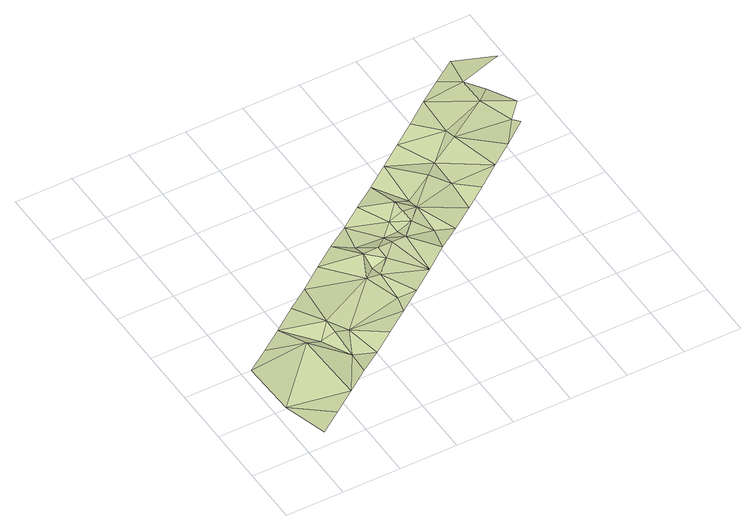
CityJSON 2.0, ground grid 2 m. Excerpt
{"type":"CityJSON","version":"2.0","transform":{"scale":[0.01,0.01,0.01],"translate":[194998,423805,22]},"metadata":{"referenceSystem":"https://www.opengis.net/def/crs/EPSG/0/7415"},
"CityObjects":{
"landuse1":{"type":"LandUse","attributes":{"3df_class":"Terrain","bgt_fysiekvoorkomen":"erf","bgt_status":"bestaand","identificatienamespace":"NL.IMGeo","onbegroeidterreindeeloptalud":"false","relatievehoogteligging":0,"aantal_punten":0},"geometry":[{"type":"MultiSurface","lod":"1","boundaries":[[[0,1,2]],[[2,1,3]],[[2,4,5]],[[3,4,2]],[[5,4,6]],[[6,4,7]],[[3,8,4]],[[3,9,8]],[[4,10,7]],[[10,4,8]],[[10,11,7]],[[7,11,12]],[[10,8,13]],[[9,14,8]],[[10,13,11]],[[13,8,15]],[[8,14,15]],[[13,15,11]],[[12,11,16]],[[14,17,15]],[[11,15,18]],[[11,18,16]],[[15,17,19]],[[16,18,20]],[[21,15,19]],[[15,21,18]],[[22,20,18]],[[23,20,22]],[[24,18,21]],[[19,25,21]],[[26,18,24]],[[18,26,22]],[[25,24,21]],[[27,23,22]],[[24,28,26]],[[28,22,26]],[[23,27,29]],[[27,22,30]],[[24,25,31]],[[22,28,30]],[[24,31,28]],[[27,30,32]],[[30,28,33]],[[29,27,32]],[[28,31,33]],[[30,33,32]],[[33,31,34]],[[29,32,35]],[[32,33,34]],[[29,35,36]],[[32,34,37]],[[31,38,34]],[[32,37,35]],[[34,39,37]],[[37,39,35]],[[35,40,36]],[[38,41,34]],[[39,34,41]],[[39,42,35]],[[35,42,40]],[[36,40,43]],[[42,39,44]],[[41,44,39]],[[41,38,45]],[[40,42,44]],[[40,46,43]],[[40,44,46]],[[44,41,45]],[[46,47,43]],[[45,48,44]],[[44,49,46]],[[46,49,47]],[[44,48,50]],[[50,49,44]],[[47,49,51]],[[47,51,52]],[[49,50,51]],[[53,50,48]],[[50,54,51]],[[53,54,50]],[[52,51,55]],[[52,55,56]],[[51,54,57]],[[51,57,55]],[[55,58,56]],[[54,59,57]],[[55,57,60]],[[58,55,60]],[[57,59,61]],[[57,61,60]],[[62,58,63]],[[58,60,63]],[[61,59,64]],[[60,65,63]],[[62,63,66]],[[60,61,67]],[[65,60,67]],[[63,68,66]]]}]}
},
"vertices":[
[70,27,67],[151,86,64],[22,175,72],[232,144,64],[225,394,63],[21,377,62],[103,436,58],[184,494,54],[325,294,47],[313,203,62],[275,394,45],[325,444,66],[266,553,57],[325,394,60],[394,262,49],[375,394,44],[347,611,50],[475,321,48],[525,544,63],[557,380,46],[429,670,56],[575,444,40],[575,644,61],[510,728,54],[575,544,57],[638,438,46],[575,594,41],[575,694,44],[625,594,60],[592,786,44],[625,644,63],[719,497,45],[675,694,38],[675,644,62],[723,644,61],[723,744,40],[673,845,43],[723,694,40],[800,556,52],[773,694,61],[773,794,58],[823,644,38],[773,744,62],[755,903,39],[823,744,53],[881,615,42],[823,794,38],[836,962,39],[962,673,39],[923,844,56],[973,794,37],[973,894,42],[918,1020,40],[1043,732,40],[1124,791,44],[1073,994,44],[999,1079,41],[1073,944,60],[1080,1137,45],[1205,850,44],[1223,1044,56],[1273,944,37],[1162,1195,44],[1223,1144,53],[1286,909,49],[1273,1094,41],[1243,1254,40],[1323,994,48],[1373,1194,49]
]}
